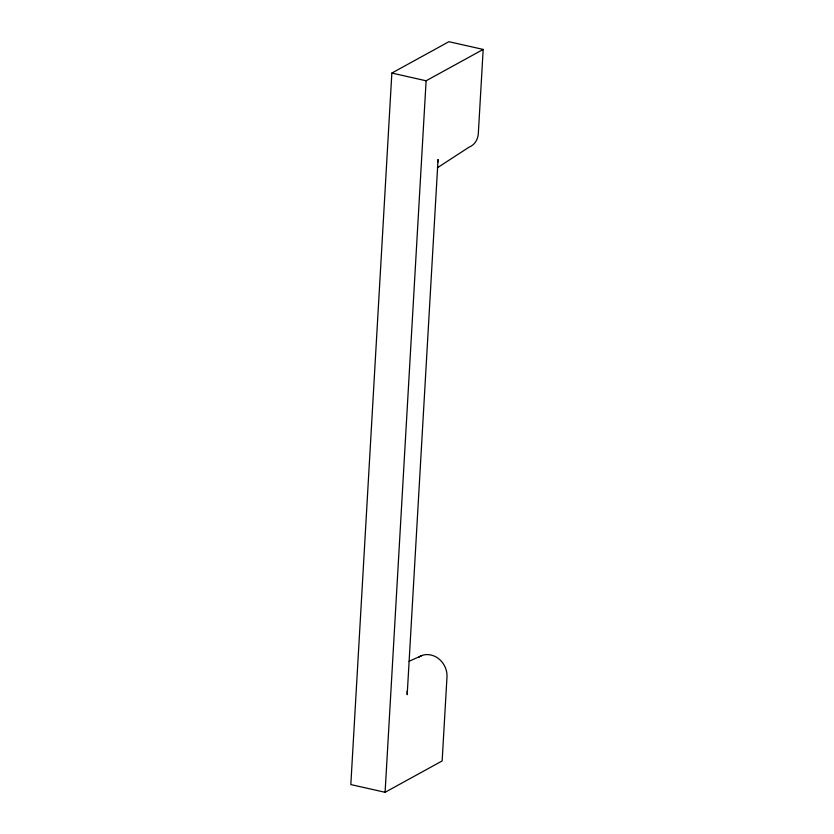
<?xml version="1.0" encoding="UTF-8"?>
<svg xmlns="http://www.w3.org/2000/svg" width="834" height="834" viewBox="0 0 834 834"><rect width="100%" height="100%" fill="white"/><g stroke="black" fill="none" stroke-linecap="round" stroke-linejoin="round"><path stroke-width="1.25" d="M437.475 167.707L469.052 147.159A19.078 16.065 61.2 0 0 478.33 133.44L483.178 49.425L448.911 41.7L391.855 73.058L350.822 784.575L385.089 792.3L442.145 760.942L446.993 676.927A19.078 16.065 61.2 0 0 430.907 655.034A19.078 16.065 61.2 0 0 418.866 657.192M385.089 792.3L426.111 80.783L483.178 49.425M438.038 159.69L407.19 694.691A19.046 16.044 61.2 0 0 407.075 691.136M409.14 661.237L422.014 655.482M391.855 73.058L426.111 80.783M438.048 159.69A19.046 16.044 61.2 0 1 437.714 162.286"/></g></svg>
